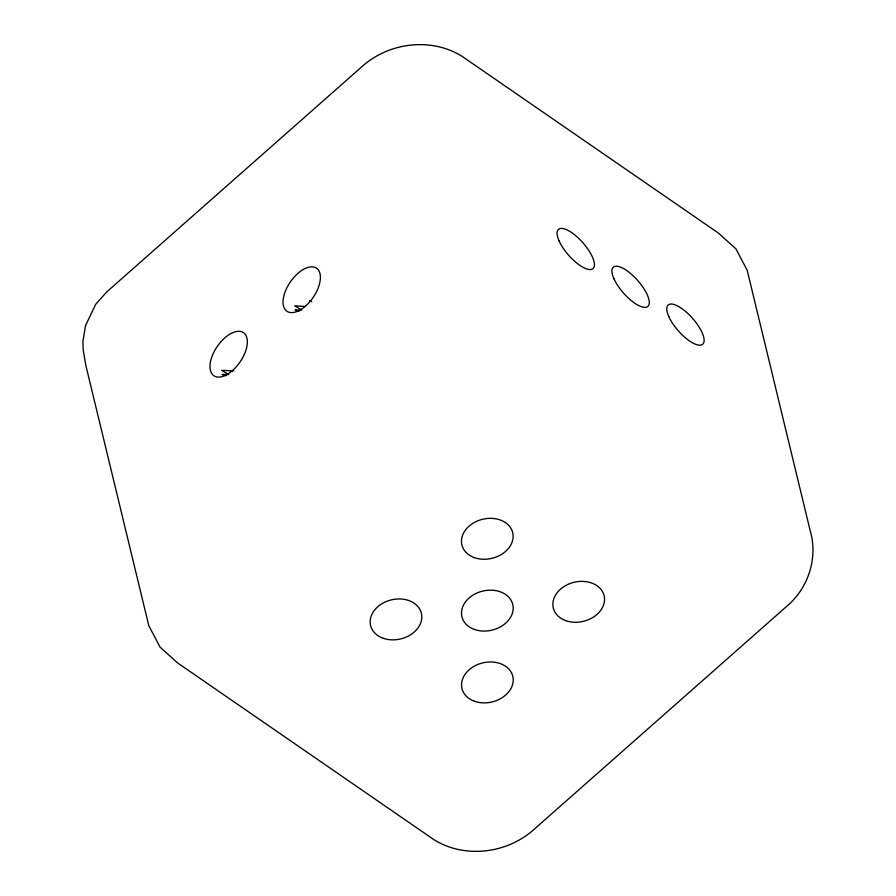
<?xml version="1.0" encoding="UTF-8"?>
<svg xmlns="http://www.w3.org/2000/svg" width="896" height="896" viewBox="0 0 896 896"><rect width="100%" height="100%" fill="white"/><g stroke="black" fill="none" stroke-linecap="round" stroke-linejoin="round"><path stroke-width="1.34" d="M305.514 306.454L294.694 305.861L301.728 310.027L295.042 309.982L298.962 311.293M233.811 370.866L221.648 370.339L227.506 373.811M228.682 374.506L221.995 374.461L225.915 375.782M309.702 300.586L311.73 301.706M85.501 325.73L82.925 341.387L83.205 349.978L85.859 365.49L148.803 625.688L160.115 647.214L177.71 663.006L433.642 839.474C464.419 858.883 506.554 853.72 533.478 829.864L789.152 604.184C809.088 585.85 817.97 556.674 810.141 530.51L747.197 270.312L735.885 248.786L718.29 232.994L462.358 56.526C431.581 37.117 389.446 42.28 362.522 66.136L106.848 291.816L95.637 304.394L85.501 325.73M474.387 557.637A26.141 20.082 -13.6 0 0 513.139 536.323A26.141 20.082 -13.6 0 0 474.365 522.458A26.141 20.082 -13.6 0 0 474.387 557.637M383.074 638.243A26.141 20.082 -13.6 0 0 421.826 616.918A26.141 20.082 -13.6 0 0 383.051 603.064A26.141 20.082 -13.6 0 0 383.074 638.243M474.477 701.266A26.141 20.082 -13.6 0 0 513.229 679.941A26.141 20.082 -13.6 0 0 474.454 666.086A26.141 20.082 -13.6 0 0 474.477 701.266M474.432 629.451A26.141 20.082 -13.6 0 0 513.184 608.138A26.141 20.082 -13.6 0 0 474.41 594.272A26.141 20.082 -13.6 0 0 474.432 629.451M565.79 620.659A26.141 20.082 -13.6 0 0 604.542 599.346A26.141 20.082 -13.6 0 0 565.768 585.48A26.141 20.082 -13.6 0 0 565.79 620.659M668.83 316.646A26.141 9.475 48.6 0 0 701.176 345.016A26.141 9.475 48.6 0 0 686.392 312.166A26.141 9.475 48.6 0 0 668.83 316.646M559.138 241.024A26.141 9.475 48.6 0 0 591.483 269.394A26.141 9.475 48.6 0 0 576.71 236.544A26.141 9.475 48.6 0 0 559.138 241.024M613.984 278.835A26.141 9.475 48.6 0 0 646.33 307.205A26.141 9.475 48.6 0 0 631.557 274.355A26.141 9.475 48.6 0 0 613.984 278.835M300.787 309.602A26.141 13.787 -55.4 0 0 318.338 269.942A26.141 13.787 -55.4 0 0 286.026 289.621A26.141 13.787 -55.4 0 0 300.787 309.602M227.741 374.08A26.141 13.787 -55.4 0 0 245.291 334.421A26.141 13.787 -55.4 0 0 212.968 354.099A26.141 13.787 -55.4 0 0 227.741 374.08"/></g></svg>
